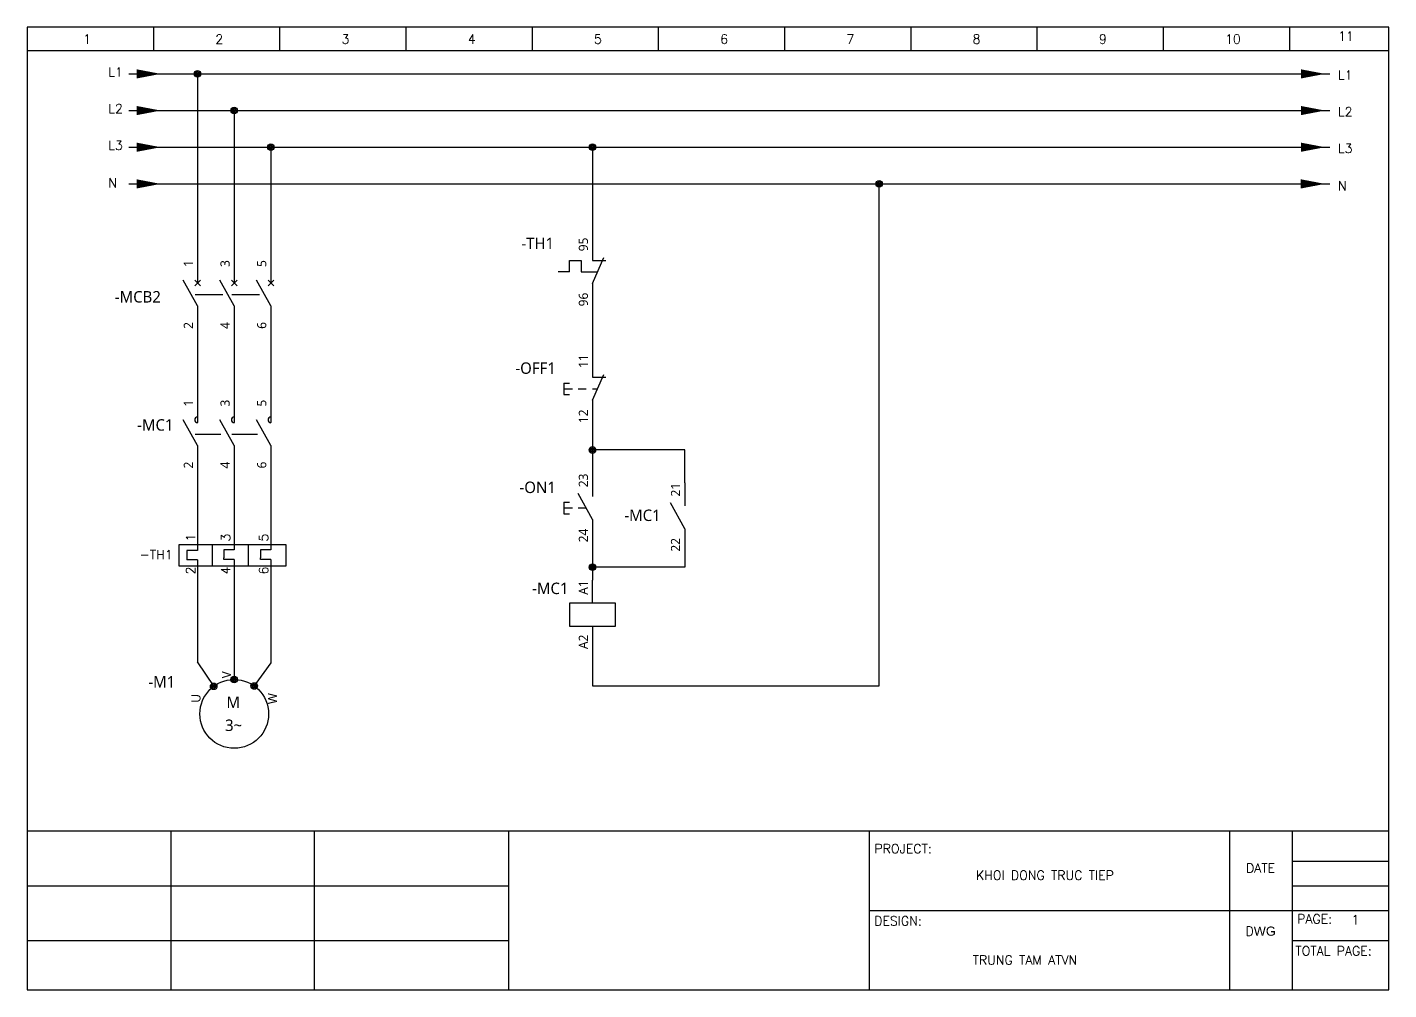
# Model space of a CAD drawing. Header units: millimetres. Extents: x -945625 to 316, y 6 to 533140.
# Drawn here: x -945610 to -945313, y 532930 to 533140 of the extents above; entities that cross this region are included whole.
import ezdxf
from ezdxf.enums import TextEntityAlignment as Align

# ---------------------------------------------------------------- set-up
doc = ezdxf.new("R2010")
doc.units = ezdxf.units.MM
doc.header["$LTSCALE"] = 4
for name, color, linetype in [('MISC', 2, 'Continuous'), ('PHA_A', 1, 'Continuous'), ('PHA_B', 2, 'Continuous'), ('PHA_C', 5, 'Continuous'), ('PHA_N', 7, 'Continuous'), ('RED_2.5mm^2', 1, 'Continuous'), ('SYMS', 7, 'Continuous'), ('TAGS', 51, 'Continuous'), ('TERMS', 4, 'Continuous'), ('THIET_BI', 4, 'Continuous')]:
    doc.layers.add(name, color=color, linetype=linetype)
doc.styles.get("Standard").update_dxf_attribs({"font": 'simplex.shx', "height": 2, "bigfont": '@extfont2.shx'})
doc.styles.add('WD_IEC', font='')
doc.styles.get('WD_IEC').set_extended_font_data('Meiryo UI')

# ---------------------------------------------------------------- blocks, each defined once
blk = doc.blocks.new('WDDOT')
for radius in [0.72, 0.449, 0.223]:
    blk.add_circle((0, 0), radius)
blk = doc.blocks.new('VCB1')
for p, q in [((0, 7.5), (0, 2.5)), ((0, -2.5), (-3.12, 3.12)), ((0.62, 1.88), (-0.62, 3.12)), ((-0.62, 1.88), (0.62, 3.12)), ((0, -2.5), (0, -7.5))]:
    blk.add_line(p, q)
at = {"style": 'WD_IEC'}
for tag, p in [('INST', (-8, 5.25)), ('LOC', (-8, 1.75)), ('TAG1', (-8, -1.75)), ('RATING1', (-8, -6.35)), ('DESC1', (-8, -14.35)), ('DESC2', (-8, -17.85)), ('DESC3', (-8, -21.35))]:
    blk.add_attdef(tag, text='', height=2.5, dxfattribs=at).set_placement(p, align=Align.RIGHT)
blk.add_attdef('TERM01', text='', height=2, rotation=90, dxfattribs=at).set_placement((-1, 7.5), align=Align.RIGHT)
at = {"style": 'WD_IEC', "flags": 1}
for tag, p, height in [('X2TERM01', (0, 7.5), 0.32), ('MFG', (2.75, 6.5), 1.5), ('CAT', (2.75, 4), 1.5), ('X4LINK', (-2, 0), 0.32), ('X1LINK', (-0.5, 0), 0.32), ('X8TERM02', (0, -7.5), 0.32), ('ASSYCODE', (1, -9), 1), ('CATDESC', (1, -12), 1), ('FAMILY', (1, -10.5), 1), ('CONTACT', (1, -13.5), 1), ('COMMON', (2.25, -14.75), 1)]:
    blk.add_attdef(tag, p, '', height=height, dxfattribs=at)
at = {"style": 'WD_IEC'}
blk.add_attdef('TERM02', (-1, -7.5), '', height=2, rotation=90, dxfattribs=at)
at = {"lineweight": 15, "style": 'WD_IEC'}
blk.add_attdef('XREF', text='', height=2.5, dxfattribs=at).set_placement((-8, -10.35), align=Align.RIGHT)
blk = doc.blocks.new('VCB2')
for p, q in [((0, 7.5), (0, 2.5)), ((0, -2.5), (-3.12, 3.12)), ((0.62, 1.88), (-0.62, 3.12)), ((-0.62, 1.88), (0.62, 3.12)), ((0, -2.5), (0, -7.5))]:
    blk.add_line(p, q)
at = {"style": 'WD_IEC'}
blk.add_attdef('TERM01', text='', height=2, rotation=90, dxfattribs=at).set_placement((-1, 7.5), align=Align.RIGHT)
at = {"style": 'WD_IEC', "flags": 1}
for tag, p, height in [('X2TERM01', (0, 7.5), 0.32), ('X4LINK', (-2.5, 0), 0.32), ('X1LINK', (-0.5, 0), 0.32), ('X8TERM02', (0, -7.5), 0.32), ('FAMILY', (1, -10.5), 1), ('CONTACT', (1, -13.5), 1)]:
    blk.add_attdef(tag, p, '', height=height, dxfattribs=at)
at = {"style": 'WD_IEC'}
for tag, p in [('INST', (-8, 2.65)), ('LOC', (-8, -0.35)), ('TAG2', (-8, -3.35)), ('DESC1', (-8, -13.35)), ('DESC2', (-8, -16.35)), ('DESC3', (-8, -19.35))]:
    blk.add_attdef(tag, text='', height=2.5, dxfattribs=at).set_placement(p, align=Align.RIGHT)
blk.add_attdef('TERM02', (-1, -7.5), '', height=2, rotation=90, dxfattribs=at)
at = {"style": 'WD_IEC', "flags": 1}
blk.add_attdef('RATING1', text='', height=2.5, dxfattribs=at).set_placement((-8, -6.35), align=Align.RIGHT)
at = {"lineweight": 15, "style": 'WD_IEC'}
blk.add_attdef('XREF', text='', height=2.5, dxfattribs=at).set_placement((-8, -10.35), align=Align.RIGHT)
blk = doc.blocks.new('VMS21P')
for p, q in [((0, 7.5), (0, 2.5)), ((0, -2.5), (-3.12, 3.12)), ((0, -2.5), (0, -7.5))]:
    blk.add_line(p, q)
blk.add_arc((0, 3.12), 0.625, 90, 270)
at = {"style": 'WD_IEC'}
for tag, p in [('INST', (-5.25, 6.75)), ('LOC', (-5.25, 3.75)), ('TAG2', (-5.25, 0.75)), ('XREF', (-5.25, -3.75)), ('DESC1', (-5.25, -6.75)), ('DESC2', (-5.25, -9.75)), ('DESC3', (-5.25, -12.75))]:
    blk.add_attdef(tag, text='', height=2.5, dxfattribs=at).set_placement(p, align=Align.RIGHT)
blk.add_attdef('TERM01', text='', height=2, rotation=90, dxfattribs=at).set_placement((-1, 7.5), align=Align.RIGHT)
at = {"style": 'WD_IEC', "flags": 1}
for tag, p, height in [('X2TERM01', (0, 7.5), 0.32), ('X4LINK', (-2.91, 0), 0.32), ('X1LINK', (-0.5, 0), 0.32), ('CONTACT', (4, -3.5), 1), ('FAMILY', (4, -5), 1), ('X8TERM02', (0, -7.5), 0.32)]:
    blk.add_attdef(tag, p, '', height=height, dxfattribs=at)
at = {"style": 'WD_IEC'}
blk.add_attdef('TERM02', (-1, -7.5), '', height=2, rotation=90, dxfattribs=at)
blk = doc.blocks.new('VMO13')
blk.add_circle((0, 0), 7.5)
at = {"style": 'WD_IEC'}
for tag, p in [('INST', (-12.88, 12.75)), ('LOC', (-12.88, 9.25)), ('TAG1', (-12.88, 5.75)), ('DESC1', (-12.88, 1.5)), ('DESC2', (-12.88, -2)), ('DESC3', (-12.88, -5.5)), ('RATING1', (-12.88, -9)), ('RATING2', (-12.88, -12.5)), ('RATING3', (-12.88, -16)), ('RATING4', (-12.95, -19.58))]:
    blk.add_attdef(tag, text='', height=2.5, dxfattribs=at).set_placement(p, align=Align.RIGHT)
blk.add_attdef('TERM02', (-0.69, 7.75), '', height=2, rotation=90, dxfattribs=at)
at = {"style": 'WD_IEC', "flags": 1}
for tag, p, height in [('MFG', (12.75, 9), 1.5), ('X2TERM02', (0, 7.5), 0.32), ('CAT', (12.75, 6.5), 1.5), ('X0TERM01', (-6.4, 3.9), 0.32), ('X0TERM03', (6.4, 3.9), 0.32), ('X4LINK', (-7.5, 0), 0.32), ('X1LINK', (7.5, 0), 0.32), ('X8TERM04', (0, -7.5), 0.32), ('ASSYCODE', (1, -9), 1), ('CATDESC', (1, -12), 1), ('FAMILY', (1, -10.5), 1)]:
    blk.add_attdef(tag, p, '', height=height, dxfattribs=at)
at = {"style": 'WD_IEC'}
for tag, p in [('TERM01', (-7.35, 4.34)), ('TERM03', (9.35, 4.53)), ('TERM04', (-0.59, -7.92))]:
    blk.add_attdef(tag, text='', height=2, rotation=90, dxfattribs=at).set_placement(p, align=Align.RIGHT)
for tag, p in [('M', (-0.22, 1.27)), ('3~', (-0.12, -3.73))]:
    blk.add_attdef(tag, text='', height=2.5, dxfattribs=at).set_placement(p, align=Align.CENTER)
at = {"lineweight": 15, "style": 'WD_IEC'}
blk.add_attdef('XREF', text='', height=2.5, dxfattribs=at).set_placement((-13.19, -22.86), align=Align.RIGHT)
blk = doc.blocks.new('RLN')
for p, q in [((0, 0.66), (0, -0.66)), ((0, 0.66), (0, -0.66)), ((3.2, 0.66), (3.2, -4.06)), ((8.01, 0.66), (8, -0.55)), ((8.01, 0.66), (8, -0.55)), ((11.07, 0.66), (11.07, -4.06)), ((16.01, 0.66), (16, -0.55)), ((16.01, 0.66), (16, -0.55)), ((0, -0.66), (-2.31, -0.66)), ((-2.31, -0.66), (-2.31, -2.38)), ((-2.31, -2.38), (-2.31, -2.74)), ((-0.01, -2.74), (-2.31, -2.74)), ((-0.01, -2.74), (-0.01, -4.06)), ((8, -0.55), (5.7, -0.55)), ((5.7, -0.55), (5.7, -2.27)), ((5.7, -2.64), (5.7, -2.27)), ((7.99, -2.64), (5.7, -2.64)), ((7.99, -2.64), (7.99, -3.95)), ((16, -0.55), (13.7, -0.55)), ((13.7, -0.55), (13.7, -2.27)), ((13.7, -2.64), (13.7, -2.27)), ((15.99, -2.64), (13.7, -2.64)), ((15.99, -2.64), (15.99, -3.95)), ((7.99, -3.95), (7.99, -4.06)), ((15.99, -3.95), (15.99, -4.06))]:
    blk.add_line(p, q)
blk.add_lwpolyline([(-3.99, 0.66), (19.24, 0.66), (19.24, -4.06), (-3.99, -4.06)], close=True)
at = {"layer": 'RED_2.5mm^2'}
blk.add_line((-0.01, -2.74), (-0.01, -4.06), dxfattribs=at)
at = {"char_height": 2, "attachment_point": 1, "rotation": 90}
for s, insert in [('1', (-2.51, 1.27)), ('3', (5.12, 1.27)), ('5', (13.41, 1.27)), ('2', (-2.51, -5.9)), ('4', (5.12, -5.9)), ('6', (13.41, -5.9))]:
    blk.add_mtext_dynamic_manual_height_columns(s, width=2.0169, gutter_width=10, heights=[0], dxfattribs=dict(at, insert=insert))
at = {"layer": 'TAGS'}
blk.add_attdef('-TH1', (-12.63, -2.57), '', height=2, dxfattribs=at)
blk = doc.blocks.new('VTS12S59C')
for p, q in [((0, 7.5), (0, 2.5)), ((0, -2.5), (2.5, 3.13)), ((-4.99, 0.01), (-7.49, 0.01)), ((-4.99, 0.01), (-4.99, 2.51)), ((-4.99, 2.51), (-2.49, 2.51)), ((-2.49, 2.51), (-2.49, 0.01)), ((-2.49, 0.01), (1.12, 0.01)), ((0, 2.5), (2.87, 2.5)), ((0, -2.5), (0, -7.5))]:
    blk.add_line(p, q)
at = {"style": 'WD_IEC'}
for tag, p in [('INST', (-8.39, 10.99)), ('LOC', (-8.39, 7.99)), ('TAG1', (-8.39, 4.99)), ('DESC1', (-8.39, -8.12)), ('DESC2', (-8.39, -11.12)), ('DESC3', (-8.39, -14.12))]:
    blk.add_attdef(tag, text='', height=2.5, dxfattribs=at).set_placement(p, align=Align.RIGHT)
blk.add_attdef('TERM01', text='', height=2, rotation=90, dxfattribs=at).set_placement((-1, 7.5), align=Align.RIGHT)
at = {"style": 'WD_IEC', "flags": 1}
for tag, p, height in [('X2TERM01', (0, 7.5), 0.32), ('MFG', (-12.33, 1.56), 1.5), ('CONTACT', (3.55, 1.98), 1), ('CAT', (-12.33, -1.01), 1.5), ('X4LINK', (-7.49, 0), 0.32), ('X1LINK', (1.81, 0), 0.32), ('COMMON', (4.8, 0.73), 1), ('ASSYCODE', (1, -4), 1), ('FAMILY', (1, -5.5), 1), ('X8TERM02', (0, -7.5), 0.32), ('CATDESC', (1, -7), 1)]:
    blk.add_attdef(tag, p, '', height=height, dxfattribs=at)
at = {"style": 'WD_IEC'}
blk.add_attdef('TERM02', (-1, -7.5), '', height=2, rotation=90, dxfattribs=at)
at = {"lineweight": 15, "style": 'WD_IEC'}
blk.add_attdef('XREF', text='', height=2.5, dxfattribs=at).set_placement((-8.39, -5.12), align=Align.RIGHT)
at = {"style": 'WD_IEC', "width": 0.9}
blk.add_attdef('WDTAGALT', text='', height=2.5, dxfattribs=at).set_placement((-8.39, -17.12), align=Align.RIGHT)
blk = doc.blocks.new('VPB12')
for p, q in [((0, 7.5), (0, 2.5)), ((0, -2.5), (2.5, 3.12)), ((-6.25, 1.25), (-6.25, -1.25)), ((-6.25, 1.25), (-5, 1.25)), ((-6.25, 0), (-4.38, 0)), ((-3.12, 0), (-1.39, 0)), ((0, 2.5), (2.87, 2.5)), ((0, 0), (1.11, 0)), ((-6.25, -1.25), (-5, -1.25)), ((0, -2.5), (0, -7.5))]:
    blk.add_line(p, q)
at = {"style": 'WD_IEC'}
for tag, p in [('INST', (-8, 10.25)), ('LOC', (-8, 6.75)), ('TAG1', (-8, 3.25)), ('DESC1', (-8, -10.35)), ('DESC2', (-8, -13.85)), ('DESC3', (-8, -17.35))]:
    blk.add_attdef(tag, text='', height=2.5, dxfattribs=at).set_placement(p, align=Align.RIGHT)
blk.add_attdef('TERM01', text='', height=2, rotation=90, dxfattribs=at).set_placement((-1, 7.5), align=Align.RIGHT)
at = {"style": 'WD_IEC', "flags": 1}
for tag, p, height in [('X2TERM01', (0, 7.5), 0.32), ('CONTACT', (0.5, 4.5), 1), ('COMMON', (1.75, 3.25), 1), ('X1LINK', (1.5, 0), 0.32), ('ASSYCODE', (1, -4), 1), ('FAMILY', (1, -5.5), 1), ('X8TERM02', (0, -7.5), 0.32), ('CATDESC', (1, -7), 1)]:
    blk.add_attdef(tag, p, '', height=height, dxfattribs=at)
at = {"style": 'WD_IEC', "flags": 9}
for tag, p in [('MFG', (-8.5, -0.25)), ('CAT', (-8.5, -2.75))]:
    blk.add_attdef(tag, text='', height=1.5, dxfattribs=at).set_placement(p, align=Align.RIGHT)
at = {"style": 'WD_IEC'}
blk.add_attdef('TERM02', (-1, -7.5), '', height=2, rotation=90, dxfattribs=at)
at = {"lineweight": 15, "style": 'WD_IEC'}
blk.add_attdef('XREF', text='', height=2.5, dxfattribs=at).set_placement((-8, -6.35), align=Align.RIGHT)
blk = doc.blocks.new('VPB11')
for p, q in [((0, 7.5), (0, 2.5)), ((0, -2.5), (-3.125, 3.125)), ((-6.25, 1.25), (-6.25, -1.25)), ((-6.25, 1.25), (-5, 1.25)), ((-6.25, 0), (-4.375, 0)), ((-3.125, 0), (-1.389, 0)), ((-6.25, -1.25), (-5, -1.25)), ((0, -2.5), (0, -7.5))]:
    blk.add_line(p, q)
at = {"style": 'WD_IEC'}
for tag, p in [('INST', (-8, 10.25)), ('LOC', (-8, 6.75)), ('TAG1', (-8, 3.25)), ('DESC1', (-8, -10.35)), ('DESC2', (-8, -13.85)), ('DESC3', (-8, -17.35))]:
    blk.add_attdef(tag, text='', height=2.5, dxfattribs=at).set_placement(p, align=Align.RIGHT)
blk.add_attdef('TERM01', text='', height=2, rotation=90, dxfattribs=at).set_placement((-1, 7.5), align=Align.RIGHT)
at = {"style": 'WD_IEC', "flags": 1}
for tag, p, height in [('X2TERM01', (0, 7.5), 0.32), ('CONTACT', (0.5, 4.5), 1), ('COMMON', (1.75, 3.25), 1), ('X1LINK', (0, 0), 0.32), ('ASSYCODE', (1, -4), 1), ('FAMILY', (1, -5.5), 1), ('X8TERM02', (0, -7.5), 0.32), ('CATDESC', (1, -7), 1)]:
    blk.add_attdef(tag, p, '', height=height, dxfattribs=at)
at = {"style": 'WD_IEC', "flags": 9}
for tag, p in [('MFG', (-8.5, -0.25)), ('CAT', (-8.5, -2.75))]:
    blk.add_attdef(tag, text='', height=1.5, dxfattribs=at).set_placement(p, align=Align.RIGHT)
at = {"style": 'WD_IEC'}
blk.add_attdef('TERM02', (-1, -7.5), '', height=2, rotation=90, dxfattribs=at)
at = {"lineweight": 15, "style": 'WD_IEC'}
blk.add_attdef('XREF', text='', height=2.5, dxfattribs=at).set_placement((-8, -6.35), align=Align.RIGHT)
blk = doc.blocks.new('VCR1')
for p, q in [((0, 2.5), (0, 7.5)), ((0, -2.5), (0, -7.5))]:
    blk.add_line(p, q)
blk.add_lwpolyline([(-5, 2.5), (-5, -2.5), (5, -2.5), (5, 2.5)], close=True)
at = {"style": 'WD_IEC'}
for tag, p in [('INST', (-5.25, 11.5)), ('LOC', (-5.25, 8)), ('TAG1', (-5.25, 4.5)), ('DESC1', (-5.25, -6.85)), ('DESC2', (-5.25, -10.35)), ('DESC3', (-5.25, -13.85))]:
    blk.add_attdef(tag, text='', height=2.5, dxfattribs=at).set_placement(p, align=Align.RIGHT)
blk.add_attdef('TERM01', text='', height=2, rotation=90, dxfattribs=at).set_placement((-1, 7.5), align=Align.RIGHT)
at = {"style": 'WD_IEC', "flags": 1}
for tag, p, height in [('X2TERM01', (0, 7.5), 0.32), ('X4LINK', (-5, 0), 0.32), ('X1LINK', (5, 0), 0.32), ('ASSYCODE', (1, -4), 1), ('FAMILY', (1, -5.5), 1), ('X8TERM02', (0, -7.5), 0.32), ('CATDESC', (1, -7), 1)]:
    blk.add_attdef(tag, p, '', height=height, dxfattribs=at)
at = {"style": 'WD_IEC', "flags": 9}
for tag, p in [('MFG', (-6, 1)), ('CAT', (-6, -1.5))]:
    blk.add_attdef(tag, text='', height=1.5, dxfattribs=at).set_placement(p, align=Align.RIGHT)
at = {"style": 'WD_IEC'}
blk.add_attdef('TERM02', (-1, -7.5), '', height=2, rotation=90, dxfattribs=at)
at = {"lineweight": 9, "style": 'WD_IEC'}
for tag, p in [('NO', (-5.5, -16.5)), ('NC', (-5.5, -20))]:
    blk.add_attdef(tag, text='', height=2.5, dxfattribs=at).set_placement(p, align=Align.TOP_RIGHT)
for tag, p in [('XREFNO', (-4, -16.5)), ('XREFNC', (-4, -20))]:
    blk.add_attdef(tag, text='', height=2.5, dxfattribs=at).set_placement(p, align=Align.TOP_LEFT)
blk = doc.blocks.new('VCR21')
for p, q in [((0, 7.5), (0, 2.5)), ((0, -2.5), (-3.12, 3.12)), ((0, -2.5), (0, -7.5))]:
    blk.add_line(p, q)
at = {"style": 'WD_IEC'}
for tag, p in [('INST', (-5.25, 6.75)), ('LOC', (-5.25, 3.75)), ('TAG2', (-5.25, 0.75)), ('XREF', (-5.25, -3.75)), ('DESC1', (-5.25, -6.75)), ('DESC2', (-5.25, -9.75)), ('DESC3', (-5.25, -12.75))]:
    blk.add_attdef(tag, text='', height=2.5, dxfattribs=at).set_placement(p, align=Align.RIGHT)
blk.add_attdef('TERM01', text='', height=2, rotation=90, dxfattribs=at).set_placement((-1, 7.5), align=Align.RIGHT)
at = {"style": 'WD_IEC', "flags": 1}
for tag, p, height in [('X2TERM01', (0, 7.5), 0.32), ('X4LINK', (-2.75, 0), 0.32), ('X1LINK', (-0.5, 0), 0.32), ('CONTACT', (4, -3.5), 1), ('FAMILY', (4, -5), 1), ('COMMON', (5.25, -4.75), 1), ('X8TERM02', (0, -7.5), 0.32)]:
    blk.add_attdef(tag, p, '', height=height, dxfattribs=at)
at = {"style": 'WD_IEC'}
blk.add_attdef('TERM02', (-1, -7.5), '', height=2, rotation=90, dxfattribs=at)

msp = doc.modelspace()

# ---------------------------------------------------------------- linework, layer by layer
for p, q in [((-945313, 533140), (-945610, 533140)), ((-945610, 533140), (-945610, 532930)), ((-945582.47, 533140), (-945582.47, 533134.88)), ((-945554.94, 533140), (-945554.94, 533134.88)), ((-945527.4, 533140), (-945527.4, 533134.88)), ((-945499.87, 533140), (-945499.87, 533134.88)), ((-945472.34, 533140), (-945472.34, 533134.88)), ((-945444.81, 533140), (-945444.81, 533134.88)), ((-945417.28, 533140), (-945417.28, 533134.88)), ((-945389.75, 533140), (-945389.75, 533134.88)), ((-945362.21, 533140), (-945362.21, 533134.88)), ((-945334.68, 533140), (-945334.68, 533134.88)), ((-945313, 532930), (-945313, 533140)), ((-945313, 533134.88), (-945610, 533134.88)), ((-945486.69, 532996.33), (-945424.17, 532996.33)), ((-945610, 532964.66), (-945313, 532964.66)), ((-945578.7, 532964.66), (-945578.7, 532930)), ((-945547.41, 532964.66), (-945547.41, 532930)), ((-945504.93, 532930), (-945504.93, 532964.66)), ((-945426.3, 532930), (-945426.3, 532964.66)), ((-945347.66, 532930), (-945347.66, 532964.66)), ((-945334.08, 532964.66), (-945334.08, 532930)), ((-945334.08, 532958.08), (-945313, 532958.08)), ((-945610, 532952.71), (-945504.93, 532952.71)), ((-945334.08, 532952.71), (-945313, 532952.71)), ((-945426.3, 532947.33), (-945347.66, 532947.33)), ((-945347.66, 532947.33), (-945330.55, 532947.33)), ((-945330.55, 532947.33), (-945313, 532947.33)), ((-945610, 532940.75), (-945504.93, 532940.75)), ((-945334.08, 532940.75), (-945313, 532940.75)), ((-945610, 532930), (-945313, 532930))]:
    msp.add_line(p, q)
at = {"layer": 'PHA_A'}
for p, q in [((-945587.82, 533129.82), (-945325.88, 533129.82)), ((-945572.85, 533129.82), (-945572.85, 533089.19)), ((-945572.85, 533074.19), (-945572.85, 533058.73)), ((-945572.85, 533043.73), (-945572.85, 533028.27)), ((-945572.86, 533022.45), (-945572.86, 533001.32)), ((-945572.95, 533001.53), (-945569.33, 532996.2))]:
    msp.add_line(p, q, dxfattribs=at)
for points in [[(-945580.88, 533129.82, 0, 2, 0), (-945586.13, 533129.82, 2, 2, 0)], [(-945326.9, 533129.82, 0, 2, 0), (-945332.16, 533129.82, 2, 2, 0)]]:
    msp.add_lwpolyline(points, format="xyseb", dxfattribs=at)
at = {"layer": 'PHA_B'}
for p, q in [((-945587.82, 533121.82), (-945325.88, 533121.82)), ((-945564.85, 533121.82), (-945564.85, 533089.19)), ((-945564.85, 533074.19), (-945564.85, 533058.73)), ((-945564.85, 533043.73), (-945564.85, 533027.17)), ((-945564.85, 533022.45), (-945564.85, 532997.69))]:
    msp.add_line(p, q, dxfattribs=at)
for points in [[(-945580.88, 533121.82, 0, 2, 0), (-945586.13, 533121.82, 2, 2, 0)], [(-945326.9, 533121.82, 0, 2, 0), (-945332.16, 533121.82, 2, 2, 0)]]:
    msp.add_lwpolyline(points, format="xyseb", dxfattribs=at)
at = {"layer": 'PHA_C'}
for p, q in [((-945587.82, 533113.82), (-945325.88, 533113.82)), ((-945556.85, 533113.82), (-945556.85, 533089.19)), ((-945486.69, 533113.82), (-945486.69, 533094.1)), ((-945486.69, 533079.1), (-945486.69, 533068.63)), ((-945556.85, 533074.19), (-945556.85, 533058.73)), ((-945486.69, 533053.63), (-945486.69, 533042.62)), ((-945466.58, 533047.77), (-945486.69, 533047.77)), ((-945466.58, 533040.59), (-945466.58, 533047.77)), ((-945556.85, 533043.73), (-945556.85, 533028.27)), ((-945486.69, 533027.62), (-945486.69, 533019.33)), ((-945466.58, 533025.59), (-945466.58, 533022.2)), ((-945556.85, 533022.45), (-945556.85, 533001.32)), ((-945466.58, 533022.2), (-945486.69, 533022.2)), ((-945556.85, 533001.32), (-945560.47, 532996.28))]:
    msp.add_line(p, q, dxfattribs=at)
for points in [[(-945580.88, 533113.82, 0, 2, 0), (-945586.13, 533113.82, 2, 2, 0)], [(-945326.9, 533113.82, 0, 2, 0), (-945332.16, 533113.82, 2, 2, 0)]]:
    msp.add_lwpolyline(points, format="xyseb", dxfattribs=at)
at = {"layer": 'PHA_N'}
for p, q in [((-945587.82, 533105.82), (-945325.88, 533105.82)), ((-945424.17, 532996.33), (-945424.17, 533105.82)), ((-945486.69, 533004.33), (-945486.69, 532996.33))]:
    msp.add_line(p, q, dxfattribs=at)
for points in [[(-945580.88, 533105.82, 0, 2, 0), (-945586.13, 533105.82, 2, 2, 0)], [(-945326.94, 533105.82, 0, 2, 0), (-945332.2, 533105.82, 2, 2, 0)], [(-945326.9, 533105.82, 0, 2, 0), (-945332.16, 533105.82, 2, 2, 0)]]:
    msp.add_lwpolyline(points, format="xyseb", dxfattribs=at)
at = {"layer": 'RED_2.5mm^2'}
for p, q in [((-945572.85, 533028.27), (-945572.85, 533027.17)), ((-945556.85, 533028.27), (-945556.85, 533027.17))]:
    msp.add_line(p, q, dxfattribs=at)
at = {"layer": 'THIET_BI'}
for points in [[(-945573.35, 533081.69), (-945567.35, 533081.69)], [(-945565.35, 533081.69), (-945559.35, 533081.69)], [(-945573.35, 533051.23), (-945567.76, 533051.23)], [(-945565.35, 533051.23), (-945559.76, 533051.23)]]:
    msp.add_lwpolyline(points, dxfattribs=at)

# ---------------------------------------------------------------- block references
at = {"layer": 'PHA_A'}
msp.add_blockref('WDDOT', (-945572.85, 533129.82), dxfattribs=at)
at = {"layer": 'PHA_B'}
msp.add_blockref('WDDOT', (-945564.85, 533121.82), dxfattribs=at)
at = {"layer": 'PHA_C'}
for p in [(-945556.85, 533113.82), (-945486.69, 533047.77), (-945486.69, 533022.2)]:
    msp.add_blockref('WDDOT', p, dxfattribs=at)
at = {"layer": 'PHA_N'}
msp.add_blockref('WDDOT', (-945424.17, 533105.82), dxfattribs=at)
at = {"layer": 'SYMS'}
for p in [(-945486.69, 533113.82), (-945569.33, 532996.2), (-945564.85, 532997.69), (-945560.47, 532996.28)]:
    msp.add_blockref('WDDOT', p, dxfattribs=at)
at = {"layer": 'THIET_BI'}
ref = msp.add_blockref('VTS12S59C', (-945486.69, 533086.6), dxfattribs=at)
ref.add_attrib('TAG1', '-TH1', dxfattribs={"layer": 'TAGS', "height": 2.5, "style": 'WD_IEC'}).set_placement((-945495.08, 533091.59), align=Align.RIGHT)
ref.add_attrib('TERM02', '96', (-945487.69, 533079.1), dxfattribs={"layer": 'TERMS', "height": 2, "rotation": 90, "style": 'WD_IEC'})
ref.add_attrib('TERM01', '95', dxfattribs={"layer": 'TERMS', "height": 2, "rotation": 90, "style": 'WD_IEC'}).set_placement((-945487.69, 533094.1), align=Align.RIGHT)
ref = msp.add_blockref('VCB1', (-945572.85, 533081.69), dxfattribs=at)
ref.add_attrib('TERM02', '2', (-945573.85, 533074.19), dxfattribs={"layer": 'TERMS', "height": 2, "rotation": 90, "style": 'WD_IEC'})
ref.add_attrib('TERM01', '1', dxfattribs={"layer": 'TERMS', "height": 2, "rotation": 90, "style": 'WD_IEC'}).set_placement((-945573.85, 533089.19), align=Align.RIGHT)
ref.add_attrib('TAG1', '-MCB2', dxfattribs={"layer": 'TAGS', "height": 2.5, "style": 'WD_IEC'}).set_placement((-945580.85, 533079.94), align=Align.RIGHT)
ref = msp.add_blockref('VCB2', (-945564.85, 533081.69), dxfattribs=at)
ref.add_attrib('TERM02', '4', (-945565.85, 533074.19), dxfattribs={"layer": 'TERMS', "height": 2, "rotation": 90, "style": 'WD_IEC'})
ref.add_attrib('TERM01', '3', dxfattribs={"layer": 'TERMS', "height": 2, "rotation": 90, "style": 'WD_IEC'}).set_placement((-945565.85, 533089.19), align=Align.RIGHT)
ref = msp.add_blockref('VCB2', (-945556.85, 533081.69), dxfattribs=at)
ref.add_attrib('TERM02', '6', (-945557.85, 533074.19), dxfattribs={"layer": 'TERMS', "height": 2, "rotation": 90, "style": 'WD_IEC'})
ref.add_attrib('TERM01', '5', dxfattribs={"layer": 'TERMS', "height": 2, "rotation": 90, "style": 'WD_IEC'}).set_placement((-945557.85, 533089.19), align=Align.RIGHT)
ref = msp.add_blockref('VPB12', (-945486.69, 533061.13), dxfattribs=at)
ref.add_attrib('TERM02', '12', (-945487.69, 533053.63), dxfattribs={"layer": 'TERMS', "height": 2, "rotation": 90, "style": 'WD_IEC'})
ref.add_attrib('TERM01', '11', dxfattribs={"layer": 'TERMS', "height": 2, "rotation": 90, "style": 'WD_IEC'}).set_placement((-945487.69, 533068.63), align=Align.RIGHT)
ref.add_attrib('TAG1', '-OFF1', dxfattribs={"layer": 'TAGS', "height": 2.5, "style": 'WD_IEC'}).set_placement((-945494.69, 533064.38), align=Align.RIGHT)
ref = msp.add_blockref('VMS21P', (-945572.85, 533051.23), dxfattribs=at)
ref.add_attrib('TERM02', '2', (-945573.85, 533043.73), dxfattribs={"layer": 'TERMS', "height": 2, "rotation": 90, "style": 'WD_IEC'})
ref.add_attrib('TERM01', '1', dxfattribs={"layer": 'TERMS', "height": 2, "rotation": 90, "style": 'WD_IEC'}).set_placement((-945573.85, 533058.73), align=Align.RIGHT)
ref.add_attrib('TAG2', '-MC1', dxfattribs={"layer": 'TAGS', "height": 2.5, "style": 'WD_IEC'}).set_placement((-945578.1, 533051.98), align=Align.RIGHT)
ref = msp.add_blockref('VMS21P', (-945564.85, 533051.23), dxfattribs=at)
ref.add_attrib('TERM02', '4', (-945565.85, 533043.73), dxfattribs={"layer": 'TERMS', "height": 2, "rotation": 90, "style": 'WD_IEC'})
ref.add_attrib('TERM01', '3', dxfattribs={"layer": 'TERMS', "height": 2, "rotation": 90, "style": 'WD_IEC'}).set_placement((-945565.85, 533058.73), align=Align.RIGHT)
ref = msp.add_blockref('VMS21P', (-945556.85, 533051.23), dxfattribs=at)
ref.add_attrib('TERM02', '6', (-945557.85, 533043.73), dxfattribs={"layer": 'TERMS', "height": 2, "rotation": 90, "style": 'WD_IEC'})
ref.add_attrib('TERM01', '5', dxfattribs={"layer": 'TERMS', "height": 2, "rotation": 90, "style": 'WD_IEC'}).set_placement((-945557.85, 533058.73), align=Align.RIGHT)
ref = msp.add_blockref('VPB11', (-945486.69, 533035.12), dxfattribs=at)
ref.add_attrib('TERM02', '24', (-945487.69, 533027.62), dxfattribs={"layer": 'TERMS', "height": 2, "rotation": 90, "style": 'WD_IEC'})
ref.add_attrib('TERM01', '23', dxfattribs={"layer": 'TERMS', "height": 2, "rotation": 90, "style": 'WD_IEC'}).set_placement((-945487.69, 533042.62), align=Align.RIGHT)
ref.add_attrib('TAG1', '-ON1', dxfattribs={"layer": 'TAGS', "height": 2.5, "style": 'WD_IEC'}).set_placement((-945494.69, 533038.37), align=Align.RIGHT)
ref = msp.add_blockref('VCR21', (-945466.58, 533033.09), dxfattribs=at)
ref.add_attrib('TERM02', '22', (-945467.58, 533025.59), dxfattribs={"layer": 'TERMS', "height": 2, "rotation": 90, "style": 'WD_IEC'})
ref.add_attrib('TERM01', '21', dxfattribs={"layer": 'TERMS', "height": 2, "rotation": 90, "style": 'WD_IEC'}).set_placement((-945467.58, 533040.59), align=Align.RIGHT)
ref.add_attrib('TAG2', '-MC1', dxfattribs={"layer": 'TAGS', "height": 2.5, "style": 'WD_IEC'}).set_placement((-945471.83, 533032.27), align=Align.RIGHT)
msp.add_blockref('RLN', (-945572.85, 533026.51), dxfattribs=at).add_auto_attribs({'-TH1': '-TH1'})
ref = msp.add_blockref('VCR1', (-945486.69, 533011.83), dxfattribs=at)
ref.add_attrib('TERM02', 'A2', (-945487.69, 533004.33), dxfattribs={"layer": 'TERMS', "height": 2, "rotation": 90, "style": 'WD_IEC'})
ref.add_attrib('TERM01', 'A1', dxfattribs={"layer": 'TERMS', "height": 2, "rotation": 90, "style": 'WD_IEC'}).set_placement((-945487.69, 533019.33), align=Align.RIGHT)
ref.add_attrib('TAG1', '-MC1', dxfattribs={"layer": 'TAGS', "height": 2.5, "style": 'WD_IEC'}).set_placement((-945491.94, 533016.33), align=Align.RIGHT)
ref = msp.add_blockref('VMO13', (-945564.85, 532990.19), dxfattribs=at)
ref.add_attrib('M', 'M', dxfattribs={"layer": 'MISC', "height": 2.5, "style": 'WD_IEC'}).set_placement((-945565.07, 532991.46), align=Align.CENTER)
ref.add_attrib('3~', '3~', dxfattribs={"layer": 'MISC', "height": 2.5, "style": 'WD_IEC'}).set_placement((-945564.97, 532986.46), align=Align.CENTER)
ref.add_attrib('TERM03', 'W', dxfattribs={"layer": 'TERMS', "height": 2, "rotation": 90, "style": 'WD_IEC'}).set_placement((-945555.5, 532994.73), align=Align.RIGHT)
ref.add_attrib('TERM02', 'V', (-945565.54, 532997.94), dxfattribs={"layer": 'TERMS', "height": 2, "rotation": 90, "style": 'WD_IEC'})
ref.add_attrib('TERM01', 'U', dxfattribs={"layer": 'TERMS', "height": 2, "rotation": 90, "style": 'WD_IEC'}).set_placement((-945572.2, 532994.53), align=Align.RIGHT)
ref.add_attrib('TAG1', '-M1', dxfattribs={"layer": 'TAGS', "height": 2.5, "style": 'WD_IEC'}).set_placement((-945577.72, 532995.94), align=Align.RIGHT)

# ---------------------------------------------------------------- texts
at = {"char_height": 2, "attachment_point": 1}
for s, width, insert in [('11', 5.6768, (-945324.06, 533139.06)), ('1', 5.6768, (-945597.8, 533138.41)), ('2', 5.6768, (-945568.96, 533138.41)), ('3', 5.6768, (-945541.42, 533138.41)), ('4', 5.6768, (-945513.89, 533138.41)), ('5', 5.6768, (-945486.36, 533138.41)), ('6', 5.6768, (-945458.83, 533138.41)), ('7', 5.6768, (-945431.3, 533138.41)), ('8', 5.6768, (-945403.77, 533138.41)), ('9', 5.6768, (-945376.23, 533138.41)), ('10', 5.6768, (-945348.7, 533138.41)), ('L1', 7.5645, (-945592.31, 533131.24)), ('L1', 7.5645, (-945324.08, 533130.56)), ('L2', 7.5645, (-945592.31, 533123.24)), ('L2', 7.5645, (-945324.08, 533122.56)), ('L3', 7.5645, (-945592.31, 533115.24)), ('L3', 7.5645, (-945324.08, 533114.56)), ('N', 7.5645, (-945592.31, 533107.06)), ('N', 7.5645, (-945324.08, 533106.38)), ('PROJECT:', 14.1535, (-945425.2, 532961.78)), ('KHOI DONG TRUC TIEP', 55.3936, (-945403.05, 532955.99)), ('DATE', 11.252, (-945344.14, 532957.55)), ('DESIGN:', 13.7325, (-945425.25, 532946.03)), ('PAGE:', 4.3997, (-945332.99, 532946.46)), ('1', 3.7848, (-945321.13, 532946.26)), ('D{\\fArial|b0|i0|c0|p34;WG}', 9.1082, (-945344.25, 532943.79)), ('TRUNG TAM ATVN', 55.3936, (-945403.76, 532937.49)), ('TOTAL PAGE:', 23.8477, (-945333.36, 532939.48))]:
    msp.add_mtext_dynamic_manual_height_columns(s, width=width, gutter_width=10, heights=[0], dxfattribs=dict(at, insert=insert))

doc.saveas('drawing.dxf')
